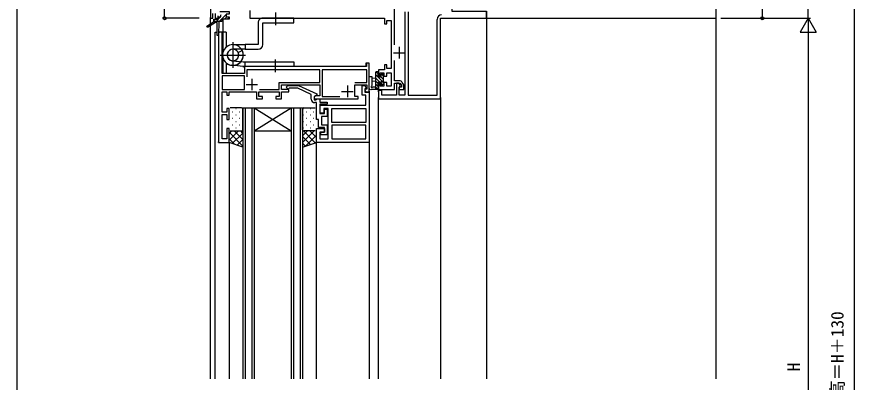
# Model space of a CAD drawing. Units: millimetres, scale not verified. Extents: x -437 to 438, y -344 to 341.
# Drawn here: x -436.8 to -72.5, y -34.6 to 124.3 of the extents above; entities that cross this region are included whole.
import ezdxf
from ezdxf.enums import TextEntityAlignment as Align

# ---------------------------------------------------------------- set-up
doc = ezdxf.new("R2010")
doc.units = ezdxf.units.MM
doc.header["$LTSCALE"] = 2
for name, color, linetype in [('0-2_YKK_11', 7, 'Continuous'), ('0-3_YKK_12', 2, 'Continuous'), ('0-4_YKK_13', 4, 'Continuous'), ('0-5_YKK_D', 6, 'Continuous'), ('0-6_YKK_ZWAK', 7, 'Continuous'), ('0-7_YSS_K', 3, 'Continuous')]:
    doc.layers.add(name, color=color, linetype=linetype)
doc.styles.add('ＭＳ ゴシック', font='')
doc.styles.get('ＭＳ ゴシック').set_extended_font_data('MS Gothic')

msp = doc.modelspace()

# ---------------------------------------------------------------- linework, layer by layer
at = {"layer": '0-2_YKK_11'}
for p, q in [((-270.46, 111.2), (-270.46, 106.2)), ((-272.96, 108.7), (-267.96, 108.7)), ((-337.06, 94.9), (-332.06, 94.9)), ((-334.56, 97.4), (-334.56, 92.4)), ((-295.46, 91.9), (-290.46, 91.9)), ((-292.96, 94.4), (-292.96, 89.4))]:
    msp.add_line(p, q, dxfattribs=at)
for points in [[(-352.46, 158.7), (-352.46, 123.7), (-351.46, 123.7), (-351.46, 125.7)], [(-272.46, 112.082), (-272.46, 143.7)], [(-350.46, 125.7), (-350.46, 123.7), (-349.16, 123.7), (-349.16, 124.7)], [(-335.46, 127), (-335.46, 123.7), (-276.86, 123.7), (-276.86, 121.2), (-275.86, 121.2), (-275.86, 122.7), (-273.86, 122.7), (-273.86, 101.9), (-275.86, 101.9), (-275.86, 103.4), (-276.86, 103.4), (-276.86, 101.2), (-279.46, 101.2), (-279.46, 98.5), (-278.66, 98.5), (-278.66, 100), (-277.06, 100), (-277.06, 98.5)], [(-267.96, 126.5), (-267.96, 90.2), (-270.46, 90.2), (-270.46, 93.704), (-270.21, 94), (-270.001, 94.446), (-270.609, 95.5), (-271.66, 95.5), (-271.66, 90.2), (-277.96, 90.2), (-277.96, 92.2), (-279.46, 92.2), (-279.46, 88.7), (-252.46, 88.7), (-252.46, 123.7), (-232.46, 123.7), (-232.46, 126.7)], [(-266.46, 126.5), (-266.46, 90.2), (-253.96, 90.2), (-253.96, 123.2)], [(-284.66, 102.7), (-337.76, 102.7), (-337.76, 99.7), (-347.46, 99.7), (-347.46, 117.7), (-348.96, 117.7), (-348.96, 69.7), (-344.46, 69.7), (-344.46, 75.7), (-345.46, 75.7), (-345.46, 71.2), (-347.46, 71.2), (-347.46, 81.9), (-345.46, 81.9), (-345.46, 79.7), (-344.46, 79.7), (-344.46, 84.4), (-345.46, 84.4), (-345.46, 82.9), (-347.46, 82.9), (-347.46, 91.7), (-345.46, 91.7), (-345.46, 90.2), (-344.46, 90.2), (-344.46, 91.7), (-332.46, 91.7), (-332.46, 88.7), (-329.96, 88.7), (-329.96, 89.7), (-331.46, 89.7), (-331.46, 91.7), (-322.66, 91.7), (-322.66, 89.7), (-324.16, 89.7), (-324.16, 88.7), (-321.66, 88.7), (-321.66, 91.7), (-318.46, 91.7), (-318.46, 92.7), (-321.66, 92.7)], [(-321.66, 92.7), (-321.66, 94.7), (-304.96, 94.7), (-304.96, 89.9), (-306.768, 89.9), (-307.46, 89.5), (-307.46, 88.7), (-288.26, 88.7), (-288.26, 89.7), (-289.76, 89.7), (-289.76, 94.7), (-284.46, 94.7), (-284.46, 92.9), (-285.187, 92.9), (-285.384, 92.56), (-284.887, 91.7), (-283.46, 91.7), (-283.46, 104.2), (-284.66, 104.2), (-284.66, 102.7)], [(-270.366, 96.5), (-272.46, 96.5), (-272.46, 105.318)], [(-331.224, 92.7), (-322.66, 92.7), (-322.66, 95.7), (-304.96, 95.7), (-304.96, 101.2), (-336.76, 101.2), (-336.76, 98.236)], [(-289.76, 95.7), (-284.46, 95.7), (-284.46, 101.2), (-303.96, 101.2), (-303.96, 89.7), (-296.247, 89.7)], [(-277.06, 98.5), (-275.86, 98.5), (-275.86, 100), (-273.86, 100), (-273.86, 94.2), (-275.86, 94.2), (-275.86, 95.7), (-277.06, 95.7), (-277.06, 94.2), (-278.66, 94.2), (-278.66, 95.5), (-279.46, 95.5), (-279.46, 92.7), (-272.46, 92.7), (-272.46, 95.5), (-270.077, 95.5), (-269.46, 94.432), (-269.46, 93.7), (-270.46, 93.7), (-270.46, 92.7), (-268.46, 92.7), (-268.46, 94.7), (-269.067, 95.75)], [(-308.66, 88.5), (-308.66, 90.588), (-314.477, 93.3), (-318.312, 93.3), (-318.736, 92.876), (-319.585, 93.724), (-318.809, 94.5), (-314.211, 94.5)], [(-314.211, 94.5), (-306.26, 90.793), (-306.26, 90.193), (-307.46, 89.5), (-307.46, 88.2), (-306.66, 88.2), (-306.46, 88.4), (-306.16, 88.7), (-304.96, 88.7), (-304.96, 87.2), (-301.76, 87.2), (-301.76, 86.3), (-304.96, 86.3), (-304.96, 82.2), (-302.96, 82.2), (-302.96, 84.2), (-301.76, 84.2), (-301.76, 81), (-304.26, 81), (-304.26, 77.4), (-301.76, 77.4), (-301.76, 73), (-304.46, 73), (-304.46, 74.2), (-302.96, 74.2), (-302.96, 76.2), (-305.46, 76.2), (-305.46, 79.7), (-306.46, 79.7), (-306.46, 80.442), (-306.34, 80.625), (-306.34, 81.175), (-306.46, 81.358), (-306.46, 81.442), (-306.34, 81.625), (-306.34, 82.175), (-306.46, 82.358), (-306.46, 87), (-307.16, 87)]]:
    msp.add_lwpolyline(points, dxfattribs=at)
for points in [[(-337.76, 98.7), (-347.46, 98.7), (-347.46, 92.7), (-337.76, 92.7)], [(-283.46, 69.7), (-306.46, 69.7), (-306.46, 75.7), (-302.96, 75.7), (-302.96, 74.2), (-304.96, 74.2), (-304.96, 71.2), (-301.26, 71.2), (-301.26, 84.4), (-303.26, 84.4), (-303.26, 82.4), (-304.76, 82.4), (-304.76, 85.9), (-284.96, 85.9), (-284.96, 90.3), (-286.56, 90.3), (-286.56, 94.4), (-285.413, 94.4), (-284.751, 93.252), (-285.36, 92.9), (-285.36, 91.5), (-283.46, 91.5)], [(-284.96, 78.4), (-299.76, 78.4), (-299.76, 84.4), (-284.96, 84.4)], [(-284.96, 77.2), (-299.76, 77.2), (-299.76, 71.2), (-284.96, 71.2)]]:
    msp.add_lwpolyline(points, close=True, dxfattribs=at)
for centre, radius, start, end in [((-251.96, 123.2), 2, 90, 180), ((-270.366, 95), 1.5, 29.99999, 90.00001), ((-307.16, 88.5), 1.5, 180.00001, 269.99999)]:
    msp.add_arc(centre, radius, start, end, dxfattribs=at)
at = {"layer": '0-3_YKK_12'}
for p, q in [((-352.46, 121.364), (-352.46, 124)), ((-352.46, -33.088), (-352.46, 120.553)), ((-346.96, 117.7), (-346.96, 123.3)), ((-350.46, -33.088), (-350.46, 117.7)), ((-350.46, 117.7), (-349.581, 117.7)), ((-348.94, 117.7), (-348.66, 117.7)), ((-345.66, 117.7), (-347.76, 117.7)), ((-346.96, 109.316), (-346.96, 117.7)), ((-345.66, 117.7), (-345.66, 111.165)), ((-346.96, 99.7), (-346.96, 106.107)), ((-345.66, 104.283), (-345.66, 99.7)), ((-337.26, 102.7), (-337.76, 102.7)), ((-337.76, 102.2), (-337.76, 102.7)), ((-283.26, 92.7), (-283.46, 92.7)), ((-283.46, 92), (-283.46, 91)), ((-279.76, 92.7), (-279.46, 92.7)), ((-279.46, 91.7), (-279.46, 92.7)), ((-279.46, -33.088), (-279.46, 89.2)), ((-279.46, 88.7), (-278.96, 88.7)), ((-252.96, 88.7), (-252.46, 88.7)), ((-252.46, 89.2), (-252.46, -33.088)), ((-338.46, 84.7), (-338.46, -33.088)), ((-337.46, 84.7), (-337.46, -33.088)), ((-334.46, 84.7), (-334.46, -33.088)), ((-333.46, 84.7), (-333.46, -33.088)), ((-333.46, 74.7), (-317.46, 84.7)), ((-333.46, 84.7), (-317.46, 74.7)), ((-317.46, 84.7), (-317.46, -33.088)), ((-316.46, 84.7), (-316.46, -33.088)), ((-313.46, 84.7), (-313.46, -33.088)), ((-333.46, 74.7), (-317.46, 74.7)), ((-348.96, 69.7), (-348.96, 70)), ((-348.96, 69.7), (-348.66, 69.7)), ((-306.46, -33.088), (-306.46, 70.2)), ((-283.46, 70.2), (-283.46, -33.088))]:
    msp.add_line(p, q, dxfattribs=at)
for points in [[(-232.96, 123.7), (-232.46, 123.7), (-232.46, -33.088)], [(-284.36, 104.2), (-284.96, 104.2), (-284.96, 102.7)], [(-283.46, 103.9), (-283.46, 104.2), (-283.76, 104.2)], [(-338.46, 84.7), (-312.46, 84.7), (-312.46, -33.088)], [(-344.96, 69.7), (-344.46, 69.7), (-344.46, -33.088)]]:
    msp.add_lwpolyline(points, dxfattribs=at)
at = {"layer": '0-4_YKK_13'}
for p, q in [((-348.099, 124.3), (-350.099, 122.3)), ((-345.66, 125.392), (-348.752, 122.3)), ((-345.405, 124.3), (-346.405, 123.3)), ((-344.46, 123.898), (-345.058, 123.3)), ((-324.26, 126.2), (-324.26, 120.701)), ((-350.446, 123.3), (-351.06, 122.686)), ((-316.26, 123.699), (-329.761, 123.701)), ((-342.761, 113.224), (-342.761, 102.199)), ((-342.761, 112.224), (-337.46, 112.224)), ((-337.46, 110.224), (-342.761, 110.224)), ((-340.455, 108.728), (-338.73, 109.724)), ((-348.261, 107.699), (-337.261, 107.699)), ((-324.265, 100.2), (-324.265, 105.699)), ((-338.475, 102.711), (-343.244, 103.225)), ((-316.265, 102.699), (-338.261, 102.699)), ((-337.461, 102.699), (-337.461, 104.699)), ((-280.66, 100.3), (-280.66, 92.7)), ((-277.16, 95.674), (-280.66, 99.174)), ((-279.641, 99.501), (-280.608, 100.469)), ((-277.236, 98.443), (-278.136, 99.343)), ((-277.46, 99.4), (-277.16, 99.1)), ((-278.644, 95.81), (-280.66, 97.827)), ((-279.66, 95.48), (-280.66, 96.48)), ((-279.66, 94.133), (-280.66, 95.133)), ((-279.66, 95.8), (-279.66, 93.8)), ((-277.36, 97.221), (-278.34, 98.2)), ((-277.685, 94.851), (-278.25, 95.417)), ((-277.36, 96.3), (-277.16, 96.1)), ((-279.613, 92.739), (-280.66, 93.786)), ((-344.381, 84.47), (-344.32, 84.47)), ((-338.96, 84.7), (-343.96, 84.7)), ((-341.49, 84.47), (-341.29, 84.47)), ((-338.46, 75.2), (-338.46, 84.2)), ((-312.46, 75.2), (-312.46, 84.2)), ((-312.19, 84.47), (-311.99, 84.47)), ((-311.96, 84.7), (-306.96, 84.7)), ((-309.16, 84.47), (-308.96, 84.47)), ((-344.46, 81.64), (-344.32, 81.64)), ((-343.105, 83.055), (-342.905, 83.055)), ((-343.105, 80.225), (-342.905, 80.225)), ((-341.49, 81.64), (-341.29, 81.64)), ((-340.075, 83.055), (-339.875, 83.055)), ((-340.075, 80.225), (-339.875, 80.225)), ((-312.19, 81.64), (-311.99, 81.64)), ((-310.775, 83.055), (-310.575, 83.055)), ((-310.775, 80.225), (-310.575, 80.225)), ((-309.16, 81.64), (-308.96, 81.64)), ((-307.745, 83.055), (-307.545, 83.055)), ((-307.745, 80.225), (-307.545, 80.225)), ((-344.46, 78.81), (-344.32, 78.81)), ((-343.105, 77.395), (-342.905, 77.395)), ((-341.49, 78.81), (-341.29, 78.81)), ((-340.075, 77.395), (-339.875, 77.395)), ((-312.19, 78.81), (-311.99, 78.81)), ((-310.775, 77.395), (-310.575, 77.395)), ((-309.16, 78.81), (-308.96, 78.81)), ((-307.745, 77.395), (-307.545, 77.395)), ((-344.46, 75.98), (-344.32, 75.98)), ((-344.46, 73.44), (-343.201, 74.7)), ((-344.46, 70.612), (-340.372, 74.7)), ((-338.46, 68.126), (-344.46, 74.126)), ((-343.96, 74.7), (-338.96, 74.7)), ((-343.023, 69.221), (-338.46, 73.783)), ((-338.46, 70.955), (-342.206, 74.7)), ((-341.49, 75.98), (-341.29, 75.98)), ((-338.46, 73.783), (-339.377, 74.7)), ((-312.435, 75.042), (-312.46, 75.068)), ((-312.46, 72.499), (-310.259, 74.7)), ((-312.46, 69.671), (-307.431, 74.7)), ((-312.19, 75.98), (-311.99, 75.98)), ((-306.935, 69.542), (-312.119, 74.726)), ((-306.96, 74.7), (-311.96, 74.7)), ((-306.46, 71.896), (-309.265, 74.7)), ((-309.16, 75.98), (-308.96, 75.98)), ((-306.46, 74.724), (-306.595, 74.859)), ((-342.064, 68.901), (-344.46, 71.298)), ((-340.902, 68.514), (-338.46, 70.955)), ((-309.056, 68.835), (-312.46, 72.239)), ((-311.177, 68.128), (-312.46, 69.411)), ((-311.174, 68.129), (-306.46, 72.842)), ((-306.931, 69.543), (-306.46, 70.014)), ((-338.78, 67.807), (-338.46, 68.126))]:
    msp.add_line(p, q, dxfattribs=at)
for points in [[(-348.485, 126.6), (-344.46, 126.6), (-344.46, 125.5), (-345.66, 125.5), (-345.66, 124.3), (-344.46, 124.3), (-344.46, 123.3), (-347.56, 123.3), (-347.56, 122.3), (-351.06, 122.3), (-351.06, 123.3), (-349.16, 123.3), (-349.16, 124.3), (-348.06, 124.3), (-348.06, 125.039), (-347.924, 125.29)], [(-348.86, 122.3), (-348.966, 116.198), (-349.555, 116.198), (-349.652, 121.8), (-350.391, 121.8), (-353.812, 119.739), (-354.133, 120.245), (-351.06, 122.3)], [(-331.761, 121.701), (-331.761, 112.224), (-337.46, 112.224), (-337.46, 110.224), (-331.761, 110.224)], [(-329.761, 112.224), (-329.761, 121.701), (-316.26, 121.701), (-316.26, 123.699)], [(-343.019, 105.187), (-338.261, 104.699), (-316.265, 104.699), (-316.265, 102.699)], [(-279.66, 93.8), (-279.46, 93.6), (-279.46, 92.7), (-282.441, 92.7), (-282.701, 92.55), (-283.255, 92.755), (-283.355, 93.038), (-283.46, 93.266), (-283.46, 98.427), (-282.26, 98.428), (-282.258, 94.467), (-282.459, 94.183)], [(-280.66, 100.3), (-280.36, 100.6), (-279.46, 100.6), (-279.46, 99.7), (-279.66, 99.5), (-279.66, 98.2), (-278.26, 98.2), (-278.26, 99.4), (-277.46, 99.4)], [(-277.16, 99.1), (-277.16, 98.6), (-277.36, 98.4), (-277.36, 96.3)], [(-280.66, 97.6), (-282.26, 97.457), (-282.26, 96.543), (-280.66, 96.4)], [(-278.47, 95.936), (-278.721, 95.8), (-279.66, 95.8)], [(-277.16, 96.1), (-277.16, 95.376), (-277.89, 94.646), (-278.26, 94.8), (-278.26, 95.339), (-278.124, 95.59)], [(-282.101, 93.75), (-281.841, 93.9), (-280.66, 93.9)], [(-338.46, 75.2), (-338.46, 67.7), (-344.46, 69.7)], [(-312.46, 75.2), (-312.46, 67.7), (-306.46, 69.7)]]:
    msp.add_lwpolyline(points, dxfattribs=at)
for centre, radius, start, end in [((-329.761, 121.701), 2, 89.99998, 180.00002), ((-342.761, 107.724), 4.5, 89.99998, 26.3878), ((-342.761, 107.699), 4.5, 147.39769, 83.84229), ((-342.761, 107.699), 2.525, 89.99998, 24.04727), ((-342.761, 107.699), 2.525, 147.39769, 84.14137), ((-331.761, 112.224), 2, 270, 0), ((-338.261, 104.699), 2, 263.84231, 269.99994), ((-334.761, 104.699), 2, 266.45775, 269.99994), ((-278.26, 95.8), 0.25, 303.05573, 146.94427), ((-282.36, 93.9), 0.3, 109.18973, 329.99999), ((-338.96, 84.2), 0.5, 0, 90), ((-311.96, 84.2), 0.5, 90, 180), ((-338.96, 75.2), 0.5, 270, 0), ((-311.96, 75.2), 0.5, 180, 270)]:
    msp.add_arc(centre, radius, start, end, dxfattribs=at)
at = {"layer": '0-5_YKK_D'}
for p, q in [((-92.46, 123.7), (-92.46, 193.7)), ((-72.46, 193.7), (-72.46, -236.3)), ((-372.46, 123.7), (-372.46, 158.7)), ((-112.46, 153.7), (-112.46, 123.7)), ((-357.46, 123.7), (-373.46, 123.7)), ((-130.46, 123.7), (-91.46, 123.7)), ((-130.46, 123.7), (-91.46, 123.7)), ((-129.46, 123.7), (-111.46, 123.7)), ((-92.46, 123.7), (-95.96, 117.638)), ((-92.46, 123.7), (-88.96, 117.638)), ((-92.46, 123.7), (-92.46, 111.576)), ((-95.96, 117.638), (-88.96, 117.638)), ((-92.46, 116.7), (-92.46, -169.3))]:
    msp.add_line(p, q, dxfattribs=at)
for centre in [(-372.46, 123.7), (-112.46, 123.7)]:
    msp.add_circle(centre, 0.637, dxfattribs=at)
at = {"layer": '0-6_YKK_ZWAK'}
msp.add_line((-436.8, 306.2), (-436.8, -343.8), dxfattribs=at)
at = {"layer": '0-7_YSS_K'}
msp.add_line((-132.46, -33.088), (-132.46, 123.7), dxfattribs=at)
msp.add_lwpolyline([(-247.46, 143.7), (-247.46, 126.7), (-232.46, 126.7), (-232.46, 123.7), (-132.46, 123.7), (-132.46, 143.7), (-142.46, 143.7), (-142.46, 138.7), (-157.46, 138.7), (-157.46, 143.7)], close=True, dxfattribs=at)

# ---------------------------------------------------------------- texts
at = {"layer": '0-5_YKK_D', "style": 'ＭＳ ゴシック'}
for s, p in [('躯体開口高＝H＋130', (-75.441, -71.222)), ('H', (-94.46, -29.794))]:
    msp.add_text(s, height=5.499, rotation=90, dxfattribs=at).set_placement(p, align=Align.BOTTOM_LEFT)

doc.saveas('drawing.dxf')
